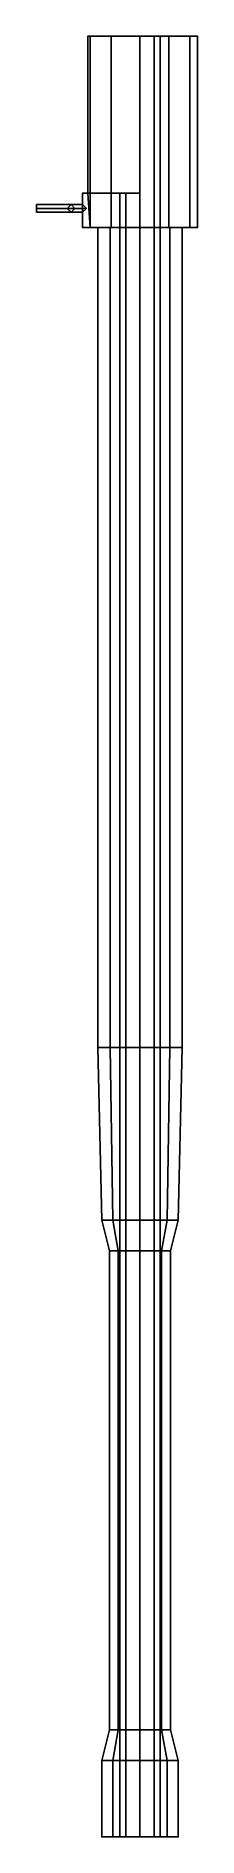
# Model space of a CAD drawing. Extents: x -0.27 to 0.15, y -4.03 to 0.67.
import ezdxf

# ---------------------------------------------------------------- set-up
doc = ezdxf.new("R2010")
doc.units = 0
doc.layers.add('BARREL', color=1, linetype='CONTINUOUS')

msp = doc.modelspace()

# ---------------------------------------------------------------- linework, layer by layer
at = {"layer": 'BARREL'}
for points in [[(-0.1299, 0.67, 0.075), (-0.1359, 0.67, 0.0525), (-0.1359, 0.26, 0.0525), (-0.1299, 0.17, 0.075)], [(-0.1359, 0.67, -0.0525), (-0.1299, 0.67, -0.075), (-0.1299, 0.17, -0.075), (-0.1359, 0.26, -0.0525)], [(-0.1359, 0.67, 0.0525), (0, 0.67, 0.0525), (0, 0.26, 0.0525), (-0.1359, 0.26, 0.0525)], [(0, 0.67, -0.0525), (-0.1359, 0.67, -0.0525), (-0.1359, 0.26, -0.0525), (0, 0.26, -0.0525)], [(0, 0.67, 0.0525), (-0.1359, 0.67, 0.0525), (-0.1299, 0.67, 0.075), (-0.075, 0.67, 0.1299)], [(-0.1359, 0.67, -0.0525), (0, 0.67, -0.0525), (-0.1299, 0.67, -0.075), (-0.1359, 0.67, -0.0525)], [(-0.075, 0.67, 0.1299), (-0.1299, 0.67, 0.075), (-0.1299, 0.17, 0.075), (-0.075, 0.17, 0.1299)], [(-0.1299, 0.67, -0.075), (-0.075, 0.67, -0.1299), (-0.075, 0.17, -0.1299), (-0.1299, 0.17, -0.075)], [(-0.1299, 0.67, -0.075), (0, 0.67, -0.0525), (0, 0.67, -0.15), (-0.075, 0.67, -0.1299)], [(0, 0.67, 0.15), (-0.075, 0.67, 0.1299), (-0.075, 0.17, 0.1299), (0, 0.17, 0.15)], [(-0.075, 0.67, -0.1299), (0, 0.67, -0.15), (0, 0.17, -0.15), (-0.075, 0.17, -0.1299)], [(0, 0.67, 0.0525), (0, 0.67, 0.0525), (-0.075, 0.67, 0.1299), (0, 0.67, 0.15)], [(0, 0.67, 0.0525), (0.0371, 0.67, 0.0371), (0.0371, -4.03, 0.0371), (0, -4.03, 0.0525)], [(0.0371, 0.67, -0.0371), (0, 0.67, -0.0525), (0, -4.03, -0.0525), (0.0371, -4.03, -0.0371)], [(0.075, 0.67, 0.1299), (0, 0.67, 0.15), (0, 0.17, 0.15), (0.075, 0.17, 0.1299)], [(0, 0.67, -0.15), (0.075, 0.67, -0.1299), (0.075, 0.17, -0.1299), (0, 0.17, -0.15)], [(0, 0.67, -0.0525), (0, 0.67, -0.0525), (0.075, 0.67, -0.1299), (0, 0.67, -0.15)], [(0, 0.67, -0.0525), (0.0371, 0.67, -0.0371), (0.1299, 0.67, -0.075), (0.075, 0.67, -0.1299)], [(0.0371, 0.67, 0.0371), (0, 0.67, 0.0525), (0, 0.67, 0.15), (0.075, 0.67, 0.1299)], [(0.0371, 0.67, 0.0371), (0.0525, 0.67), (0.0525, -4.03), (0.0371, -4.03, 0.0371)], [(0.0525, 0.67), (0.0371, 0.67, -0.0371), (0.0371, -4.03, -0.0371), (0.0525, -4.03)], [(0.0371, 0.67, -0.0371), (0.0525, 0.67), (0.15, 0.67), (0.1299, 0.67, -0.075)], [(0.0525, 0.67), (0.0371, 0.67, 0.0371), (0.075, 0.67, 0.1299), (0.1299, 0.67, 0.075)], [(0.0525, 0.67), (0.0525, 0.67), (0.1299, 0.67, 0.075), (0.15, 0.67)], [(0.1299, 0.67, 0.075), (0.075, 0.67, 0.1299), (0.075, 0.17, 0.1299), (0.1299, 0.17, 0.075)], [(0.075, 0.67, -0.1299), (0.1299, 0.67, -0.075), (0.1299, 0.17, -0.075), (0.075, 0.17, -0.1299)], [(0.15, 0.67), (0.1299, 0.67, 0.075), (0.1299, 0.17, 0.075), (0.15, 0.17)], [(0.1299, 0.67, -0.075), (0.15, 0.67), (0.15, 0.17), (0.1299, 0.17, -0.075)], [(-0.1359, 0.26, 0.0525), (-0.15, 0.26), (-0.15, 0.17), (-0.1299, 0.17, 0.075)], [(-0.15, 0.26), (-0.1359, 0.26, -0.0525), (-0.1299, 0.17, -0.075), (-0.15, 0.17)], [(-0.0525, 0.26), (-0.0371, 0.26, -0.0371), (-0.1359, 0.26, -0.0525), (-0.15, 0.26)], [(-0.0371, 0.26, 0.0371), (-0.0525, 0.26), (-0.15, 0.26), (-0.1359, 0.26, 0.0525)], [(0, 0.26, -0.0525), (-0.1359, 0.26, -0.0525), (-0.0371, 0.26, -0.0371)], [(0, 0.26, 0.0525), (-0.0371, 0.26, 0.0371), (-0.1359, 0.26, 0.0525)], [(-0.0525, 0.26), (-0.0371, 0.26, 0.0371), (-0.0371, -4.03, 0.0371), (-0.0525, -4.03)], [(-0.0371, 0.26, -0.0371), (-0.0525, 0.26), (-0.0525, -4.03), (-0.0371, -4.03, -0.0371)], [(-0.0371, 0.26, 0.0371), (0, 0.26, 0.0525), (0, -4.03, 0.0525), (-0.0371, -4.03, 0.0371)], [(0, 0.26, -0.0525), (-0.0371, 0.26, -0.0371), (-0.0371, -4.03, -0.0371), (0, -4.03, -0.0525)], [(-0.17, 0.22, 0.15), (-0.18, 0.23, 0.14), (-0.27, 0.23, 0.14), (-0.27, 0.22, 0.15)], [(-0.18, 0.23, 0.14), (-0.19, 0.22, 0.13), (-0.27, 0.22, 0.13), (-0.27, 0.23, 0.14)], [(-0.27, 0.22, 0.15), (-0.27, 0.23, 0.14), (-0.27, 0.22, 0.13), (-0.27, 0.21, 0.14)], [(-0.18, 0.21, 0.14), (-0.17, 0.22, 0.15), (-0.27, 0.22, 0.15), (-0.27, 0.21, 0.14)], [(-0.19, 0.22, 0.13), (-0.18, 0.21, 0.14), (-0.27, 0.21, 0.14), (-0.27, 0.22, 0.13)], [(-0.15, 0.23), (-0.14, 0.22, -0.01), (-0.19, 0.22, -0.01), (-0.18, 0.23)], [(-0.19, 0.22, 0.13), (-0.18, 0.23, 0.14), (-0.18, 0.23), (-0.19, 0.22, -0.01)], [(-0.14, 0.22, -0.01), (-0.15, 0.21), (-0.18, 0.21), (-0.19, 0.22, -0.01)], [(-0.18, 0.21, 0.14), (-0.19, 0.22, 0.13), (-0.19, 0.22, -0.01), (-0.18, 0.21)], [(-0.14, 0.22, 0.01), (-0.15, 0.23), (-0.18, 0.23), (-0.17, 0.22, 0.01)], [(-0.18, 0.23, 0.14), (-0.17, 0.22, 0.15), (-0.17, 0.22, 0.01), (-0.18, 0.23)], [(-0.15, 0.21), (-0.14, 0.22, 0.01), (-0.17, 0.22, 0.01), (-0.18, 0.21)], [(-0.17, 0.22, 0.15), (-0.18, 0.21, 0.14), (-0.18, 0.21), (-0.17, 0.22, 0.01)], [(-0.1299, 0.17, 0.075), (-0.15, 0.17), (-0.11, 0.17), (-0.0778, 0.17, 0.0778)], [(-0.15, 0.17), (-0.1299, 0.17, -0.075), (-0.0778, 0.17, -0.0778), (-0.11, 0.17)], [(-0.075, 0.17, 0.1299), (-0.1299, 0.17, 0.075), (-0.0778, 0.17, 0.0778)], [(-0.1299, 0.17, -0.075), (-0.075, 0.17, -0.1299), (-0.0778, 0.17, -0.0778)], [(-0.0778, 0.17, 0.0778), (-0.11, 0.17), (-0.11, -1.97), (-0.0778, -1.97, 0.0778)], [(-0.11, 0.17), (-0.0778, 0.17, -0.0778), (-0.0778, -1.97, -0.0778), (-0.11, -1.97)], [(0, 0.17, 0.11), (-0.0778, 0.17, 0.0778), (-0.0778, -1.97, 0.0778), (0, -1.97, 0.11)], [(-0.0778, 0.17, -0.0778), (0, 0.17, -0.11), (0, -1.97, -0.11), (-0.0778, -1.97, -0.0778)], [(0, 0.17, 0.15), (-0.075, 0.17, 0.1299), (-0.0778, 0.17, 0.0778), (0, 0.17, 0.11)], [(-0.075, 0.17, -0.1299), (0, 0.17, -0.15), (0, 0.17, -0.11), (-0.0778, 0.17, -0.0778)], [(0.0778, 0.17, 0.0778), (0, 0.17, 0.11), (0, -1.97, 0.11), (0.0778, -1.97, 0.0778)], [(0, 0.17, -0.11), (0.0778, 0.17, -0.0778), (0.0778, -1.97, -0.0778), (0, -1.97, -0.11)], [(0, 0.17, -0.15), (0.075, 0.17, -0.1299), (0.0778, 0.17, -0.0778), (0, 0.17, -0.11)], [(0.075, 0.17, 0.1299), (0, 0.17, 0.15), (0, 0.17, 0.11), (0.0778, 0.17, 0.0778)], [(0.075, 0.17, -0.1299), (0.1299, 0.17, -0.075), (0.0778, 0.17, -0.0778)], [(0.1299, 0.17, 0.075), (0.075, 0.17, 0.1299), (0.0778, 0.17, 0.0778)], [(0.11, 0.17), (0.0778, 0.17, 0.0778), (0.0778, -1.97, 0.0778), (0.11, -1.97)], [(0.0778, 0.17, -0.0778), (0.11, 0.17), (0.11, -1.97), (0.0778, -1.97, -0.0778)], [(0.1299, 0.17, -0.075), (0.15, 0.17), (0.11, 0.17), (0.0778, 0.17, -0.0778)], [(0.15, 0.17), (0.1299, 0.17, 0.075), (0.0778, 0.17, 0.0778), (0.11, 0.17)], [(-0.0707, -2.42, -0.0707), (-0.1, -2.42), (-0.11, -1.97), (-0.0778, -1.97, -0.0778)], [(-0.1, -2.42), (-0.0707, -2.42, 0.0707), (-0.0778, -1.97, 0.0778), (-0.11, -1.97)], [(0, -2.42, -0.1), (-0.0707, -2.42, -0.0707), (-0.0778, -1.97, -0.0778), (0, -1.97, -0.11)], [(-0.0707, -2.42, 0.0707), (0, -2.42, 0.1), (0, -1.97, 0.11), (-0.0778, -1.97, 0.0778)], [(0.0707, -2.42, -0.0707), (0, -2.42, -0.1), (0, -1.97, -0.11), (0.0778, -1.97, -0.0778)], [(0, -2.42, 0.1), (0.0707, -2.42, 0.0707), (0.0778, -1.97, 0.0778), (0, -1.97, 0.11)], [(0.1, -2.42), (0.0707, -2.42, -0.0707), (0.0778, -1.97, -0.0778), (0.11, -1.97)], [(0.0707, -2.42, 0.0707), (0.1, -2.42), (0.11, -1.97), (0.0778, -1.97, 0.0778)], [(-0.0707, -2.42, 0.0707), (-0.1, -2.42), (-0.08, -2.5), (-0.0566, -2.5, 0.0566)], [(-0.1, -2.42), (-0.0707, -2.42, -0.0707), (-0.0566, -2.5, -0.0566), (-0.08, -2.5)], [(0, -2.42, 0.1), (-0.0707, -2.42, 0.0707), (-0.0566, -2.5, 0.0566), (0, -2.5, 0.08)], [(-0.0707, -2.42, -0.0707), (0, -2.42, -0.1), (0, -2.5, -0.08), (-0.0566, -2.5, -0.0566)], [(0.0707, -2.42, 0.0707), (0, -2.42, 0.1), (0, -2.5, 0.08), (0.0566, -2.5, 0.0566)], [(0, -2.42, -0.1), (0.0707, -2.42, -0.0707), (0.0566, -2.5, -0.0566), (0, -2.5, -0.08)], [(0.1, -2.42), (0.0707, -2.42, 0.0707), (0.0566, -2.5, 0.0566), (0.08, -2.5)], [(0.0707, -2.42, -0.0707), (0.1, -2.42), (0.08, -2.5), (0.0566, -2.5, -0.0566)], [(-0.0566, -2.5, 0.0566), (-0.08, -2.5), (-0.08, -3.75), (-0.0566, -3.75, 0.0566)], [(-0.08, -2.5), (-0.0566, -2.5, -0.0566), (-0.0566, -3.75, -0.0566), (-0.08, -3.75)], [(0, -2.5, 0.08), (-0.0566, -2.5, 0.0566), (-0.0566, -3.75, 0.0566), (0, -3.75, 0.08)], [(-0.0566, -2.5, -0.0566), (0, -2.5, -0.08), (0, -3.75, -0.08), (-0.0566, -3.75, -0.0566)], [(0.0566, -2.5, 0.0566), (0, -2.5, 0.08), (0, -3.75, 0.08), (0.0566, -3.75, 0.0566)], [(0, -2.5, -0.08), (0.0566, -2.5, -0.0566), (0.0566, -3.75, -0.0566), (0, -3.75, -0.08)], [(0.08, -2.5), (0.0566, -2.5, 0.0566), (0.0566, -3.75, 0.0566), (0.08, -3.75)], [(0.0566, -2.5, -0.0566), (0.08, -2.5), (0.08, -3.75), (0.0566, -3.75, -0.0566)], [(-0.0707, -3.83, -0.0707), (-0.1, -3.83), (-0.08, -3.75), (-0.0566, -3.75, -0.0566)], [(-0.1, -3.83), (-0.0707, -3.83, 0.0707), (-0.0566, -3.75, 0.0566), (-0.08, -3.75)], [(0, -3.83, -0.1), (-0.0707, -3.83, -0.0707), (-0.0566, -3.75, -0.0566), (0, -3.75, -0.08)], [(-0.0707, -3.83, 0.0707), (0, -3.83, 0.1), (0, -3.75, 0.08), (-0.0566, -3.75, 0.0566)], [(0.0707, -3.83, -0.0707), (0, -3.83, -0.1), (0, -3.75, -0.08), (0.0566, -3.75, -0.0566)], [(0, -3.83, 0.1), (0.0707, -3.83, 0.0707), (0.0566, -3.75, 0.0566), (0, -3.75, 0.08)], [(0.1, -3.83), (0.0707, -3.83, -0.0707), (0.0566, -3.75, -0.0566), (0.08, -3.75)], [(0.0707, -3.83, 0.0707), (0.1, -3.83), (0.08, -3.75), (0.0566, -3.75, 0.0566)], [(-0.0707, -3.83, 0.0707), (-0.1, -3.83), (-0.1, -4.03), (-0.0707, -4.03, 0.0707)], [(-0.1, -3.83), (-0.0707, -3.83, -0.0707), (-0.0707, -4.03, -0.0707), (-0.1, -4.03)], [(0, -3.83, 0.1), (-0.0707, -3.83, 0.0707), (-0.0707, -4.03, 0.0707), (0, -4.03, 0.1)], [(-0.0707, -3.83, -0.0707), (0, -3.83, -0.1), (0, -4.03, -0.1), (-0.0707, -4.03, -0.0707)], [(0.0707, -3.83, 0.0707), (0, -3.83, 0.1), (0, -4.03, 0.1), (0.0707, -4.03, 0.0707)], [(0, -3.83, -0.1), (0.0707, -3.83, -0.0707), (0.0707, -4.03, -0.0707), (0, -4.03, -0.1)], [(0.1, -3.83), (0.0707, -3.83, 0.0707), (0.0707, -4.03, 0.0707), (0.1, -4.03)], [(0.0707, -3.83, -0.0707), (0.1, -3.83), (0.1, -4.03), (0.0707, -4.03, -0.0707)], [(-0.0707, -4.03, 0.0707), (-0.1, -4.03), (-0.0525, -4.03), (-0.0371, -4.03, 0.0371)], [(-0.1, -4.03), (-0.0707, -4.03, -0.0707), (-0.0371, -4.03, -0.0371), (-0.0525, -4.03)], [(0, -4.03, 0.1), (-0.0707, -4.03, 0.0707), (-0.0371, -4.03, 0.0371), (0, -4.03, 0.0525)], [(-0.0707, -4.03, -0.0707), (0, -4.03, -0.1), (0, -4.03, -0.0525), (-0.0371, -4.03, -0.0371)], [(0.0707, -4.03, 0.0707), (0, -4.03, 0.1), (0, -4.03, 0.0525), (0.0371, -4.03, 0.0371)], [(0, -4.03, -0.1), (0.0707, -4.03, -0.0707), (0.0371, -4.03, -0.0371), (0, -4.03, -0.0525)], [(0.0707, -4.03, -0.0707), (0.1, -4.03), (0.0525, -4.03), (0.0371, -4.03, -0.0371)], [(0.1, -4.03), (0.0707, -4.03, 0.0707), (0.0371, -4.03, 0.0371), (0.0525, -4.03)]]:
    msp.add_3dface(points, dxfattribs=at)

doc.saveas('drawing.dxf')
